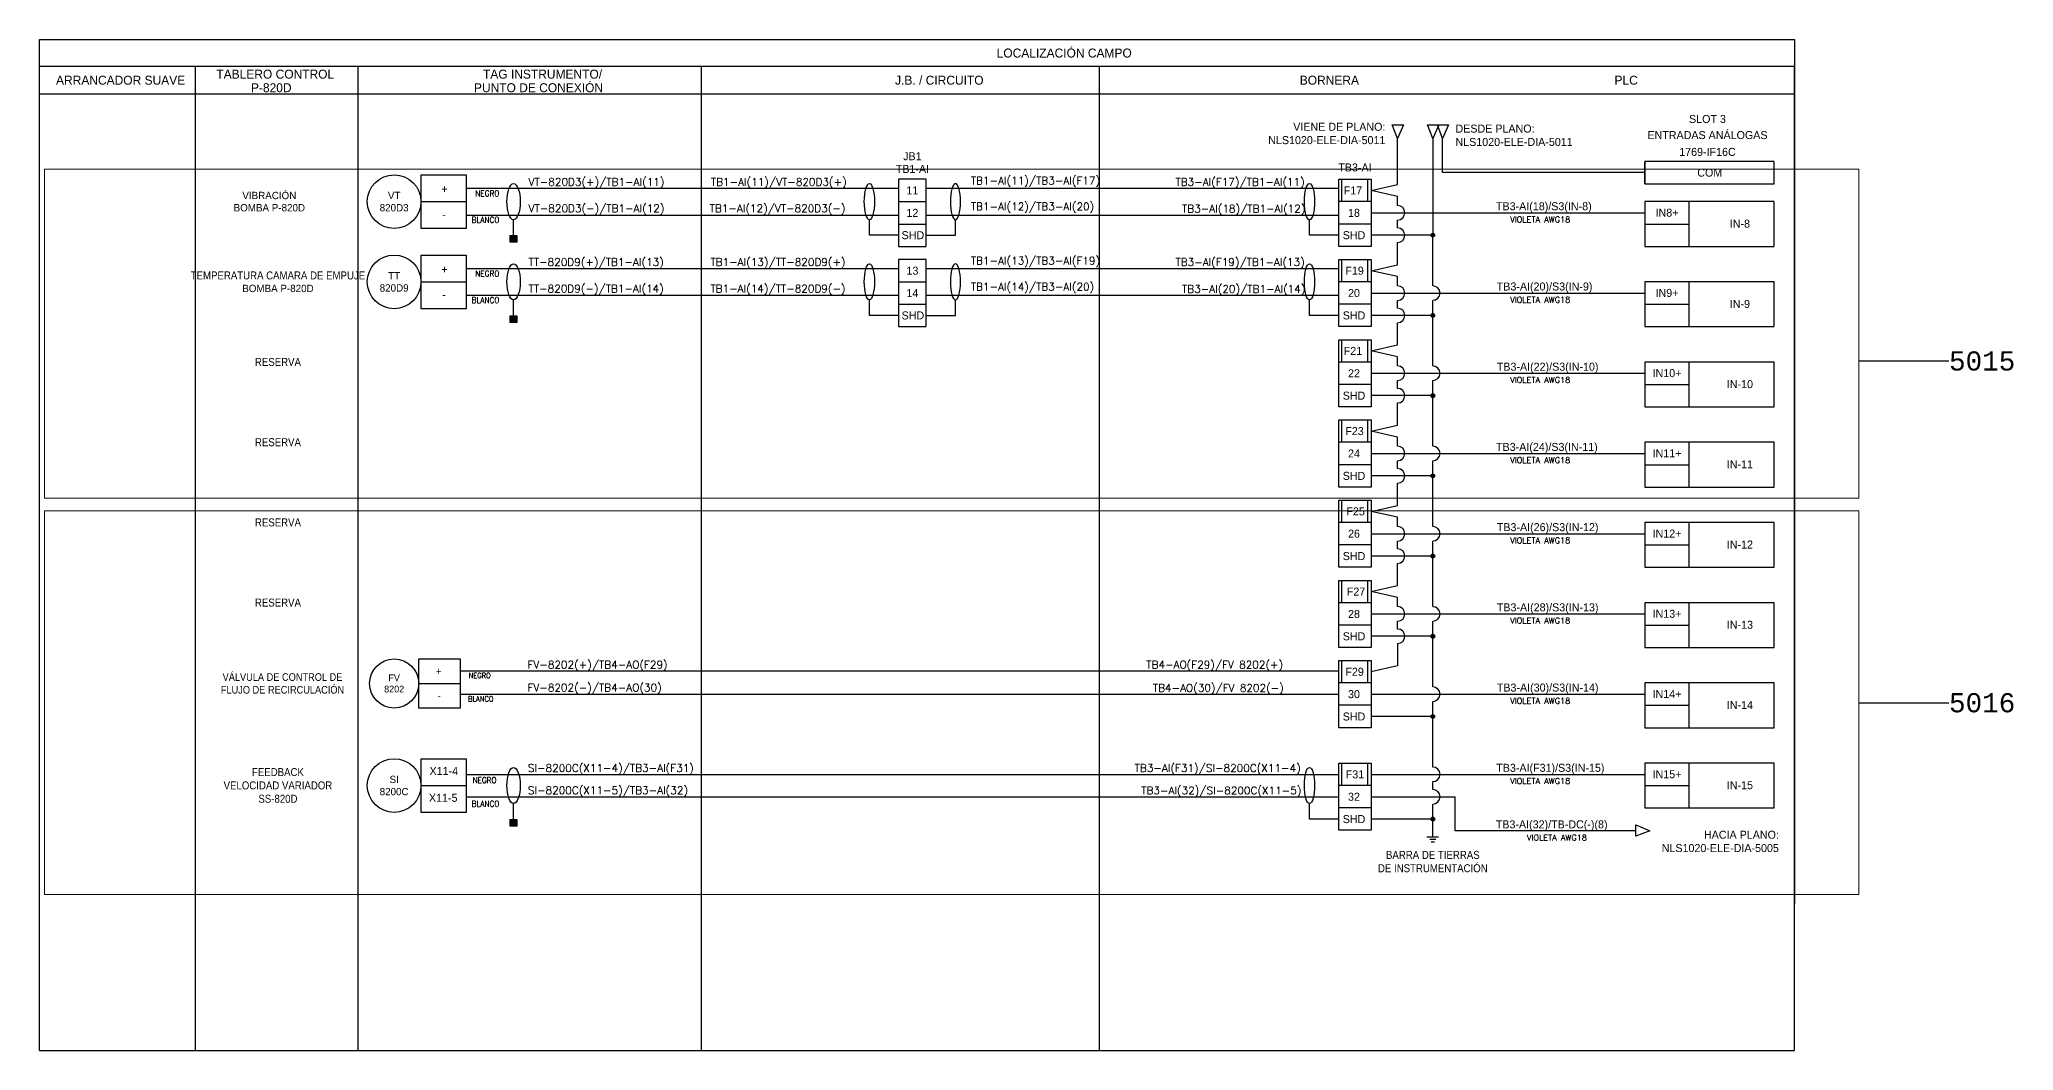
# Model space of a CAD drawing. Extents: x 2982 to 4048, y -323 to 293.
# Drawn here: x 3532 to 4048, y -272 to -8 of the extents above; entities that cross this region are included whole.
import ezdxf
from ezdxf import colors
from ezdxf.entities.mleader import LeaderData, LeaderLine
from ezdxf.enums import TextEntityAlignment as Align
from ezdxf.math import Vec2, Vec3

# ---------------------------------------------------------------- set-up
doc = ezdxf.new("R2010")
doc.units = 0
doc.header["$LTSCALE"] = 0.1
doc.header["$MEASUREMENT"] = 0
doc.layers.get('Defpoints').update_dxf_attribs({"lineweight": 0})
doc.styles.add('F1A', font='amir.shx')
doc.styles.add('ROMANS', font='romans.shx')
doc.styles.get("Standard").update_dxf_attribs({"font": 'monotxt.shx'})

msp = doc.modelspace()

# ---------------------------------------------------------------- hatches: boundary and pattern name
at = {"lineweight": 25, "ltscale": 88}
h = msp.add_hatch(dxfattribs=at)
h.set_pattern_fill('ANSI31', color=256, scale=0.467995)
h.set_pattern_definition([(45, (2718.10123, -904.757176), (-0.0413652925, 0.0413652925), [])])
h.paths.add_polyline_path([(3655.24, -59.22), (3655.24, -60.96), (3656.97, -60.96), (3656.97, -59.22)])
at = {"ltscale": 0.1}
h = msp.add_hatch(color=256, dxfattribs=at)
h.dxf.hatch_style = 1
edge = h.paths.add_edge_path()
edge.add_arc((3896.26, -59.12), 0.509, 0, 360)
at = {"lineweight": 25, "ltscale": 88}
h = msp.add_hatch(dxfattribs=at)
h.set_pattern_fill('ANSI31', color=256, scale=0.467995)
h.set_pattern_definition([(45, (2718.10123, -925.7205), (-0.0413652925, 0.0413652925), [])])
h.paths.add_polyline_path([(3655.24, -80.18), (3655.24, -81.93), (3656.97, -81.93), (3656.97, -80.18)])
at = {"ltscale": 0.1}
h = msp.add_hatch(color=256, dxfattribs=at)
h.dxf.hatch_style = 1
edge = h.paths.add_edge_path()
edge.add_arc((3896.26, -80.09), 0.509, 0, 360)
h = msp.add_hatch(color=256, dxfattribs=at)
h.dxf.hatch_style = 1
edge = h.paths.add_edge_path()
edge.add_arc((3896.26, -101.05), 0.509, 0, 360)
h = msp.add_hatch(color=256, dxfattribs=at)
h.dxf.hatch_style = 1
edge = h.paths.add_edge_path()
edge.add_arc((3896.26, -122.01), 0.509, 0, 360)
h = msp.add_hatch(color=256, dxfattribs=at)
h.dxf.hatch_style = 1
edge = h.paths.add_edge_path()
edge.add_arc((3896.26, -142.98), 0.509, 0, 360)
h = msp.add_hatch(color=256, dxfattribs=at)
h.dxf.hatch_style = 1
edge = h.paths.add_edge_path()
edge.add_arc((3896.26, -163.94), 0.509, 0, 360)
h = msp.add_hatch(color=256, dxfattribs=at)
h.dxf.hatch_style = 1
edge = h.paths.add_edge_path()
edge.add_arc((3896.26, -184.9), 0.509, 0, 360)
h = msp.add_hatch(color=256, dxfattribs=at)
h.dxf.hatch_style = 1
edge = h.paths.add_edge_path()
edge.add_arc((3896.26, -211.71), 0.509, 0, 360)
at = {"lineweight": 25, "ltscale": 88}
h = msp.add_hatch(dxfattribs=at)
h.set_pattern_fill('ANSI31', color=256, scale=0.467995)
h.set_pattern_definition([(45, (2718.10123, -1057.3454), (-0.0413652925, 0.0413652925), [])])
h.paths.add_polyline_path([(3655.24, -211.81), (3655.24, -213.55), (3656.97, -213.55), (3656.97, -211.81)])

# ---------------------------------------------------------------- linework, layer by layer
at = {"lineweight": 25}
for p, q in [((3532.24, -7.97), (3990.77, -7.97)), ((3532.24, -272.19), (3532.24, -7.97)), ((3990.77, -7.97), (3990.77, -233.81)), ((3990.77, -15.07), (3532.24, -15.07)), ((3572.98, -272.19), (3572.98, -15.07)), ((3615.38, -15.07), (3615.38, -272.19)), ((3705.2, -272.19), (3705.2, -15.07)), ((3809.08, -15.07), (3809.08, -272.19)), ((3990.77, -22.17), (3990.77, -15.07)), ((3532.24, -22.17), (3990.77, -22.17)), ((3990.77, -272.19), (3990.77, -22.17)), ((3898.83, -42.73), (3898.83, -33.84)), ((3951.69, -45.69), (3951.69, -39.85)), ((3643.71, -43.34), (3643.71, -57.37)), ((3951.69, -42.73), (3898.83, -42.73)), ((3756.69, -50.36), (3763.9, -50.36)), ((3880.15, -53.28), (3951.69, -53.28)), ((3643.71, -64.31), (3643.71, -78.33)), ((3756.69, -71.32), (3763.9, -71.32)), ((3880.15, -74.24), (3951.69, -74.24)), ((3880.15, -95.21), (3951.69, -95.21)), ((3880.15, -116.17), (3951.69, -116.17)), ((3880.15, -137.13), (3951.69, -137.13)), ((3880.15, -158.1), (3951.69, -158.1)), ((3642.16, -169.83), (3642.16, -182.7)), ((3887.04, -165.84), (3887.04, -171.65)), ((3887.04, -171.65), (3880.15, -173.21)), ((3880.15, -179.06), (3951.69, -179.06)), ((3643.71, -195.93), (3643.71, -209.96)), ((3880.15, -200.02), (3951.69, -200.02)), ((3880.15, -205.87), (3902.08, -205.87)), ((3902.08, -214.76), (3902.08, -205.87)), ((3894.73, -216.34), (3897.78, -216.34)), ((3949.32, -214.76), (3902.08, -214.76)), ((3895.49, -217), (3897.02, -217)), ((3895.8, -217.66), (3896.72, -217.66)), ((3532.24, -272.19), (3990.77, -272.19))]:
    msp.add_line(p, q, dxfattribs=at)
at = {"lineweight": 25, "ltscale": 88}
for p, q in [((3963.22, -62.05), (3963.22, -50.36)), ((3951.69, -56.2), (3963.22, -56.2)), ((3963.22, -83.01), (3963.22, -71.32)), ((3951.69, -77.16), (3963.22, -77.16)), ((3963.22, -103.97), (3963.22, -92.28)), ((3951.69, -98.13), (3963.22, -98.13)), ((3963.22, -124.94), (3963.22, -113.25)), ((3951.69, -119.09), (3963.22, -119.09)), ((3963.22, -145.9), (3963.22, -134.21)), ((3951.69, -140.05), (3963.22, -140.05)), ((3963.22, -166.86), (3963.22, -155.17)), ((3951.69, -161.02), (3963.22, -161.02)), ((3963.22, -187.83), (3963.22, -176.14)), ((3951.69, -181.98), (3963.22, -181.98)), ((3963.22, -208.79), (3963.22, -197.1)), ((3951.69, -202.94), (3963.22, -202.94))]:
    msp.add_line(p, q, dxfattribs=at)
at = {"lineweight": 25, "ltscale": 0.1}
for p, q in [((3642.16, -173.01), (3871.67, -173.01)), ((3642.16, -179.06), (3871.67, -179.06))]:
    msp.add_line(p, q, dxfattribs=at)
at = {"lineweight": 25, "ltscale": 100}
for points in [[(3888.58, -30.24), (3887.04, -33.84), (3885.65, -30.24), (3888.58, -30.24)], [(3897.79, -30.24), (3896.26, -33.84), (3894.87, -30.24), (3897.79, -30.24)], [(3900.36, -30.24), (3898.83, -33.84), (3897.44, -30.24), (3900.36, -30.24)], [(3949.33, -213.23), (3952.94, -214.76), (3949.33, -216.15), (3949.33, -213.23)]]:
    msp.add_lwpolyline(points, dxfattribs=at)
at = {"lineweight": 25}
for points in [[(3880.15, -47.43), (3887.04, -45.87), (3887.04, -33.84)], [(3631.92, -43.34), (3643.71, -43.34)], [(3643.71, -57.37), (3631.92, -57.37), (3631.92, -43.34)], [(3880.15, -44.51), (3880.15, -62.05), (3871.67, -62.05), (3871.67, -44.51)], [(3871.67, -44.51), (3880.15, -44.51)], [(3872.49, -50.36), (3872.49, -44.51)], [(3879.32, -50.36), (3879.32, -44.51)], [(3631.92, -50.36), (3643.71, -50.36)], [(3643.71, -46.85), (3756.52, -46.85)], [(3763.72, -46.85), (3871.67, -46.85)], [(3880.15, -50.36), (3871.67, -50.36)], [(3643.71, -53.86), (3756.52, -53.86)], [(3756.69, -56.2), (3756.69, -62.05), (3763.9, -62.05), (3763.9, -56.2)], [(3763.72, -53.86), (3871.67, -53.86)], [(3880.15, -56.2), (3871.67, -56.2)], [(3631.92, -64.31), (3643.71, -64.31)], [(3643.71, -78.33), (3631.92, -78.33), (3631.92, -64.31)], [(3880.15, -65.47), (3880.15, -83.01), (3871.67, -83.01), (3871.67, -65.47)], [(3871.67, -65.47), (3880.15, -65.47)], [(3872.49, -71.32), (3872.49, -65.47)], [(3879.32, -71.32), (3879.32, -65.47)], [(3631.92, -71.32), (3643.71, -71.32)], [(3643.71, -67.81), (3756.52, -67.81)], [(3763.72, -67.81), (3871.67, -67.81)], [(3880.15, -71.32), (3871.67, -71.32)], [(3643.71, -74.83), (3756.52, -74.83)], [(3756.69, -77.16), (3756.69, -83.01), (3763.9, -83.01), (3763.9, -77.16)], [(3763.72, -74.83), (3871.67, -74.83)], [(3880.15, -77.16), (3871.67, -77.16)], [(3880.15, -86.44), (3880.15, -103.97), (3871.67, -103.97), (3871.67, -86.44)], [(3871.67, -86.44), (3880.15, -86.44)], [(3872.49, -92.28), (3872.49, -86.44)], [(3879.32, -92.28), (3879.32, -86.44)], [(3880.15, -92.28), (3871.67, -92.28)], [(3880.15, -98.13), (3871.67, -98.13)], [(3880.15, -107.4), (3880.15, -124.94), (3871.67, -124.94), (3871.67, -107.4)], [(3871.67, -107.4), (3880.15, -107.4)], [(3872.49, -113.25), (3872.49, -107.4)], [(3879.32, -113.25), (3879.32, -107.4)], [(3880.15, -113.25), (3871.67, -113.25)], [(3880.15, -119.09), (3871.67, -119.09)], [(3880.15, -128.36), (3880.15, -145.9), (3871.67, -145.9), (3871.67, -128.36)], [(3871.67, -128.36), (3880.15, -128.36)], [(3872.49, -134.21), (3872.49, -128.36)], [(3879.32, -134.21), (3879.32, -128.36)], [(3880.15, -134.21), (3871.67, -134.21)], [(3880.15, -140.05), (3871.67, -140.05)], [(3880.15, -149.33), (3880.15, -166.86), (3871.67, -166.86), (3871.67, -149.33)], [(3871.67, -149.33), (3880.15, -149.33)], [(3872.49, -155.17), (3872.49, -149.33)], [(3879.32, -155.17), (3879.32, -149.33)], [(3880.15, -155.17), (3871.67, -155.17)], [(3880.15, -161.02), (3871.67, -161.02)], [(3631.34, -169.83), (3642.16, -169.83)], [(3642.16, -182.7), (3631.34, -182.7), (3631.34, -169.83)], [(3880.15, -170.29), (3880.15, -187.83), (3871.67, -187.83), (3871.67, -170.29)], [(3871.67, -170.29), (3880.15, -170.29)], [(3872.49, -176.14), (3872.49, -170.29)], [(3879.32, -176.14), (3879.32, -170.29)], [(3631.34, -176.27), (3642.16, -176.27)], [(3880.15, -176.14), (3871.67, -176.14)], [(3880.15, -181.98), (3871.67, -181.98)], [(3631.92, -195.93), (3643.71, -195.93)], [(3643.71, -209.96), (3631.92, -209.96), (3631.92, -195.93)], [(3643.71, -200.02), (3871.67, -200.02)], [(3880.15, -197.1), (3880.15, -214.63), (3871.67, -214.63), (3871.67, -197.1)], [(3871.67, -197.1), (3880.15, -197.1)], [(3872.49, -202.94), (3872.49, -197.1)], [(3879.32, -202.94), (3879.32, -197.1)], [(3631.92, -202.94), (3643.71, -202.94)], [(3643.71, -205.87), (3871.67, -205.87)], [(3880.15, -202.94), (3871.67, -202.94)], [(3880.15, -208.79), (3871.67, -208.79)]]:
    msp.add_lwpolyline(points, dxfattribs=at)
at = {"lineweight": 25, "ltscale": 88}
for points in [[(3896.26, -33.84), (3896.26, -33.84), (3896.26, -59.12)], [(3656.1, -59.22), (3656.1, -55.08)], [(3756.69, -59.12), (3749.05, -59.12), (3749.05, -55.08)], [(3763.9, -59.12), (3771.54, -59.12), (3771.54, -55.08)], [(3871.67, -59.12), (3864.04, -59.12), (3864.04, -55.08)], [(3896.26, -72.34), (3896.26, -59.12), (3880.15, -59.12)], [(3656.1, -80.18), (3656.1, -76.04)], [(3756.69, -80.09), (3749.05, -80.09), (3749.05, -76.04)], [(3763.9, -80.09), (3771.54, -80.09), (3771.54, -76.04)], [(3871.67, -80.09), (3864.04, -80.09), (3864.04, -76.04)], [(3896.26, -80.09), (3896.26, -76.15)], [(3896.26, -80.09), (3896.26, -80.09), (3880.15, -80.09)], [(3896.26, -93.3), (3896.26, -80.09), (3880.15, -80.09)], [(3896.26, -101.05), (3896.26, -97.11)], [(3896.26, -101.05), (3896.26, -101.05), (3880.15, -101.05)], [(3896.26, -114.26), (3896.26, -101.05), (3880.15, -101.05)], [(3896.26, -122.01), (3896.26, -118.07)], [(3896.26, -122.01), (3896.26, -122.01), (3880.15, -122.01)], [(3896.26, -135.23), (3896.26, -122.01), (3880.15, -122.01)], [(3896.26, -142.98), (3896.26, -139.04)], [(3896.26, -142.98), (3896.26, -142.98), (3880.15, -142.98)], [(3896.26, -156.19), (3896.26, -142.98), (3880.15, -142.98)], [(3896.26, -163.94), (3896.26, -163.94), (3880.15, -163.94)], [(3896.26, -177.15), (3896.26, -163.94), (3880.15, -163.94)], [(3896.26, -163.94), (3896.26, -160)], [(3896.26, -184.9), (3896.26, -184.9), (3880.15, -184.9)], [(3896.26, -184.9), (3896.26, -180.96)], [(3656.1, -211.81), (3656.1, -207.67)], [(3871.67, -211.71), (3864.04, -211.71), (3864.04, -207.67)], [(3896.26, -211.71), (3896.26, -211.71), (3880.15, -211.71)]]:
    msp.add_lwpolyline(points, dxfattribs=at)
at = {"lineweight": 25}
for points in [[(3985.47, -39.85), (3951.69, -39.85), (3951.69, -45.69), (3985.47, -45.69)], [(3763.9, -44.51), (3756.69, -44.51), (3756.69, -56.2), (3763.9, -56.2)], [(3985.47, -50.36), (3951.69, -50.36), (3951.69, -62.05), (3985.47, -62.05)], [(3763.9, -65.47), (3756.69, -65.47), (3756.69, -77.16), (3763.9, -77.16)], [(3985.47, -71.32), (3951.69, -71.32), (3951.69, -83.01), (3985.47, -83.01)], [(3985.47, -92.28), (3951.69, -92.28), (3951.69, -103.97), (3985.47, -103.97)], [(3985.47, -113.25), (3951.69, -113.25), (3951.69, -124.94), (3985.47, -124.94)], [(3985.47, -134.21), (3951.69, -134.21), (3951.69, -145.9), (3985.47, -145.9)], [(3985.47, -155.17), (3951.69, -155.17), (3951.69, -166.86), (3985.47, -166.86)], [(3985.47, -176.14), (3951.69, -176.14), (3951.69, -187.83), (3985.47, -187.83)], [(3985.47, -197.1), (3951.69, -197.1), (3951.69, -208.79), (3985.47, -208.79)]]:
    msp.add_lwpolyline(points, close=True, dxfattribs=at)
for points in [[(3887.04, -81.99, 1), (3887.04, -78.18), (3887.04, -76.15, 1), (3887.04, -72.34), (3887.04, -69.96), (3880.15, -68.4), (3887.04, -66.84), (3887.04, -61.03, 1), (3887.04, -57.22), (3887.04, -55.18, 1), (3887.04, -51.37), (3887.04, -48.99), (3880.15, -47.43)], [(3887.04, -102.95, 1), (3887.04, -99.15), (3887.04, -97.11, 1), (3887.04, -93.3), (3887.04, -90.92), (3880.15, -89.36), (3887.04, -87.8), (3887.04, -81.99)], [(3887.04, -123.92, 1), (3887.04, -120.11), (3887.04, -118.07, 1), (3887.04, -114.26), (3887.04, -111.88), (3880.15, -110.32), (3887.04, -108.76), (3887.04, -102.95)], [(3887.04, -144.88, 1), (3887.04, -141.07), (3887.04, -139.04, 1), (3887.04, -135.23), (3887.04, -132.85), (3880.15, -131.29), (3887.04, -129.73), (3887.04, -123.92)], [(3887.04, -165.84, 1), (3887.04, -162.04), (3887.04, -160, 1), (3887.04, -156.19), (3887.04, -153.81), (3880.15, -152.25), (3887.04, -150.69), (3887.04, -144.88)]]:
    msp.add_lwpolyline(points, format="xyb", dxfattribs=at)
at = {"lineweight": 25, "ltscale": 88}
for points in [[(3655.24, -59.22), (3656.97, -59.22), (3656.97, -60.96), (3655.24, -60.96)], [(3655.24, -80.18), (3656.97, -80.18), (3656.97, -81.93), (3655.24, -81.93)], [(3655.24, -211.81), (3656.97, -211.81), (3656.97, -213.55), (3655.24, -213.55)]]:
    msp.add_lwpolyline(points, close=True, dxfattribs=at)
msp.add_lwpolyline([(3896.26, -216.34), (3896.26, -207.77, 1), (3896.26, -203.96), (3896.26, -201.93, 1), (3896.26, -198.12), (3896.26, -184.9), (3880.15, -184.9)], format="xyb", dxfattribs=at)
at = {"lineweight": 25}
for centre, radius in [((3624.9, -50.36), 7.01), ((3624.9, -71.32), 7.01), ((3624.9, -176.27), 6.43), ((3624.9, -202.94), 7.01)]:
    msp.add_circle(centre, radius, dxfattribs=at)
at = {"ltscale": 0.1}
for centre in [(3896.26, -59.12), (3896.26, -80.09), (3896.26, -101.05), (3896.26, -122.01), (3896.26, -142.98), (3896.26, -163.94), (3896.26, -184.9), (3896.26, -211.71)]:
    msp.add_circle(centre, 0.509, dxfattribs=at)
at = {"lineweight": 25}
for centre in [(3896.26, -74.24), (3896.26, -95.21), (3896.26, -116.17), (3896.26, -137.13), (3896.26, -158.1), (3896.26, -179.06)]:
    msp.add_arc(centre, 1.9, 270, 90, dxfattribs=at)
at = {"lineweight": 25, "ltscale": 50}
for centre, ratio in [((3656.1, -50.36), 0.369403), ((3749.05, -50.36), 0.281569), ((3864.04, -50.36), 0.281569), ((3656.1, -71.32), 0.369403), ((3749.05, -71.32), 0.281569), ((3864.04, -71.32), 0.281569), ((3656.1, -202.94), 0.369403), ((3864.04, -202.94), 0.281569)]:
    msp.add_ellipse(centre, major_axis=(0, -4.72), ratio=ratio, dxfattribs=at)
at = {"lineweight": 25, "ltscale": 50, "extrusion": (0, 0, -1)}
for centre in [(3771.54, -50.36), (3771.54, -71.32)]:
    msp.add_ellipse(centre, major_axis=(0, -4.72), ratio=0.281569, dxfattribs=at)
at = {"layer": 'Defpoints', "color": 6, "ltscale": 0.1}
msp.add_lwpolyline([(3533.52, -41.83), (4007.57, -41.83), (4007.57, -127.82), (3533.52, -127.82)], close=True, dxfattribs=at)
at = {"layer": 'Defpoints', "color": 1, "ltscale": 0.1}
msp.add_lwpolyline([(3533.52, -131.14), (4007.57, -131.14), (4007.57, -231.46), (3533.52, -231.46)], close=True, dxfattribs=at)

# ---------------------------------------------------------------- texts
at = {"lineweight": 25, "style": 'F1A'}
for s, height, p in [('LOCALIZACIÓN CAMPO', 2.34, (3799.96, -11.52)), ('ARRANCADOR SUAVE', 2.34, (3553.44, -18.62)), ('TABLERO CONTROL', 2.34, (3593.84, -17.03)), ('P-820D', 2.34, (3592.8, -20.58)), ('PUNTO DE CONEXIÓN', 2.34, (3662.62, -20.58)), ('TAG INSTRUMENTO/', 2.34, (3663.67, -17.03)), ('J.B. / CIRCUITO', 2.34, (3767.33, -18.62)), ('BORNERA', 2.34, (3869.24, -18.62)), ('PLC', 2.34, (3946.77, -18.62)), ('SLOT 3', 2.091, (3968.01, -28.75)), ('ENTRADAS ANÁLOGAS', 2.0907, (3968.01, -32.96)), ('TB1-AI', 2.091, (3760.3, -41.81)), ('JB1', 2.091, (3760.3, -38.48)), ('TB3-AI', 2.091, (3875.91, -41.41)), ('1769-IF16C', 2.091, (3968.01, -37.35)), ('11', 2.091, (3760.3, -47.43)), ('F17', 2.091, (3875.39, -47.43)), ('COM', 2.091, (3968.61, -42.77)), ('TB3-AI(18)/S3(IN-8)', 2.0907, (3925.26, -51.56)), ('12', 2.091, (3760.3, -53.28)), ('18', 2.091, (3875.66, -53.28)), ('IN8+', 2.091, (3957.44, -53.24)), ('IN-8', 2.091, (3976.49, -56.11)), ('SHD', 2.091, (3760.42, -59.12)), ('SHD', 2.091, (3875.68, -59.12)), ('13', 2.091, (3760.3, -68.4)), ('F19', 2.091, (3875.81, -68.4)), ('TB3-AI(20)/S3(IN-9)', 2.0907, (3925.46, -72.53)), ('14', 2.091, (3760.3, -74.24)), ('20', 2.091, (3875.66, -74.24)), ('IN9+', 2.091, (3957.44, -74.2)), ('IN-9', 2.091, (3976.49, -77.07)), ('SHD', 2.091, (3760.42, -80.09)), ('SHD', 2.091, (3875.68, -80.09)), ('F21', 2.091, (3875.39, -89.36)), ('TB3-AI(22)/S3(IN-10)', 2.0907, (3926.26, -93.49)), ('22', 2.091, (3875.66, -95.21)), ('IN10+', 2.091, (3957.44, -95.17)), ('IN-10', 2.091, (3976.49, -98.04)), ('SHD', 2.091, (3875.68, -101.05)), ('F23', 2.091, (3875.8, -110.32)), ('TB3-AI(24)/S3(IN-11)', 2.0907, (3926.06, -114.45)), ('24', 2.091, (3875.66, -116.17)), ('IN11+', 2.091, (3957.44, -116.13)), ('IN-11', 2.091, (3976.49, -119)), ('SHD', 2.091, (3875.68, -122.01)), ('F25', 2.091, (3876.08, -131.29)), ('26', 2.091, (3875.66, -137.13)), ('TB3-AI(26)/S3(IN-12)', 2.0907, (3926.26, -135.42)), ('IN12+', 2.091, (3957.44, -137.09)), ('IN-12', 2.091, (3976.49, -139.96)), ('SHD', 2.091, (3875.68, -142.98)), ('F27', 2.091, (3876.2, -152.25)), ('28', 2.091, (3875.66, -158.1)), ('TB3-AI(28)/S3(IN-13)', 2.0907, (3926.26, -156.38)), ('IN13+', 2.091, (3957.44, -158.06)), ('IN-13', 2.091, (3976.49, -160.93)), ('SHD', 2.091, (3875.68, -163.94)), ('+', 2, (3636.53, -173.05)), ('F29', 2.091, (3875.83, -173.21)), ('-', 2, (3636.67, -179.48)), ('30', 2.091, (3875.66, -179.06)), ('TB3-AI(30)/S3(IN-14)', 2.0907, (3926.26, -177.34)), ('IN14+', 2.091, (3957.44, -179.02)), ('SHD', 2.091, (3875.68, -184.9)), ('IN-14', 2.091, (3976.49, -181.89)), ('X11-4', 2.091, (3637.87, -199.14)), ('F31', 2.091, (3875.91, -200.02)), ('TB3-AI(F31)/S3(IN-15)', 2.0907, (3926.96, -198.31)), ('IN15+', 2.091, (3957.44, -199.98)), ('X11-5', 2.091, (3637.71, -206.15)), ('32', 2.091, (3875.66, -205.87)), ('IN-15', 2.091, (3976.49, -202.85)), ('SHD', 2.091, (3875.68, -211.71)), ('TB3-AI(32)/TB-DC(-)(8)', 2.0907, (3927.31, -213.09))]:
    msp.add_text(s, height=height, dxfattribs=at).set_placement(p, align=Align.MIDDLE_CENTER)
for s, p in [('+', (3638.05, -47.15)), ('-', (3637.89, -54.16)), ('+', (3638.05, -68.11)), ('-', (3637.89, -75.13))]:
    msp.add_text(s, height=2.09, rotation=180, dxfattribs=at).set_placement(p, align=Align.MIDDLE_CENTER)
at = {"lineweight": 25, "style": 'ROMANS'}
for s, height, p in [('VT-820D3(+)/TB1-AI(11)', 2, (3660.03, -46.19)), ('TB1-AI(11)/VT-820D3(+)', 2, (3707.64, -46.19)), ('TB1-AI(11)/TB3-AI(F17)', 2, (3775.56, -45.84)), ('TB3-AI(F17)/TB1-AI(11)', 2, (3829.03, -46.2)), ('VT-820D3(-)/TB1-AI(12)', 2, (3660.03, -53.12)), ('TB1-AI(12)/VT-820D3(-)', 2, (3707.32, -53.12)), ('TB1-AI(12)/TB3-AI(20)', 2, (3775.56, -52.62)), ('TB3-AI(18)/TB1-AI(12)', 2, (3830.74, -53.19)), ('VIOLETA AWG18', 1.5444, (3916.46, -55.8)), ('TT-820D9(+)/TB1-AI(13)', 2, (3660.03, -67.15)), ('TB1-AI(13)/TT-820D9(+)', 2, (3707.53, -67.15)), ('TB1-AI(13)/TB3-AI(F19)', 2, (3775.56, -66.8)), ('TB3-AI(F19)/TB1-AI(13)', 2, (3829.03, -67.16)), ('TT-820D9(-)/TB1-AI(14)', 2, (3660.03, -74.08)), ('TB1-AI(14)/TT-820D9(-)', 2, (3707.53, -74.08)), ('TB1-AI(14)/TB3-AI(20)', 2, (3775.56, -73.59)), ('TB3-AI(20)/TB1-AI(14)', 2, (3830.74, -74.16)), ('VIOLETA AWG18', 1.5444, (3916.46, -76.76)), ('VIOLETA AWG18', 1.5444, (3916.46, -97.73)), ('VIOLETA AWG18', 1.5444, (3916.46, -118.69)), ('VIOLETA AWG18', 1.5444, (3916.46, -139.65)), ('VIOLETA AWG18', 1.5444, (3916.46, -160.62)), ('FV-8202(+)/TB4-AO(F29)', 2, (3659.74, -172.35)), ('TB4-AO(F29)/FV 8202(+)', 2, (3821.41, -172.35)), ('FV-8202(-)/TB4-AO(30)', 2, (3659.74, -178.34)), ('TB4-AO(30)/FV 8202(-)', 2, (3823.12, -178.42)), ('VIOLETA AWG18', 1.5444, (3916.46, -181.58)), ('SI-8200C(X11-4)/TB3-AI(F31)', 2, (3659.84, -199.37)), ('TB3-AI(F31)/SI-8200C(X11-4)', 2, (3818.36, -199.39)), ('VIOLETA AWG18', 1.5444, (3916.46, -202.54)), ('SI-8200C(X11-5)/TB3-AI(32)', 2, (3659.84, -205.19)), ('TB3-AI(32)/SI-8200C(X11-5)', 2, (3820.08, -205.24)), ('VIOLETA AWG18', 1.5444, (3920.82, -217.33))]:
    msp.add_text(s, height=height, dxfattribs=at).set_placement(p)
at = {"lineweight": 25, "style": 'ROMANS', "width": 0.9}
for s, height, p in [('NEGRO', 1.544, (3652.38, -48.98)), ('BLANCO', 1.544, (3652.38, -55.89)), ('NEGRO', 1.544, (3652.38, -69.94)), ('BLANCO', 1.544, (3652.38, -76.86)), ('NEGRO', 1.417, (3650.11, -174.9)), ('BLANCO', 1.417, (3650.84, -181.01)), ('NEGRO', 1.544, (3651.64, -202.31)), ('BLANCO', 1.544, (3652.38, -208.48))]:
    msp.add_text(s, height=height, dxfattribs=at).set_placement(p, align=Align.RIGHT)
at = {"lineweight": 25, "char_height": 2.0907, "width": 36.4521, "attachment_point": 1, "style": 'F1A'}
for s, insert in [('\\pxqr;VIENE DE PLANO: NLS1020-ELE-DIA-5011', (3847.42, -29.75)), ('\\pxql;DESDE PLANO: NLS1020-ELE-DIA-5011 ', (3902.18, -30.22)), ('\\pxqr;HACIA PLANO: NLS1020-ELE-DIA-5005', (3950.22, -214.75))]:
    msp.add_mtext(s, dxfattribs=dict(at, insert=insert))
at = {"lineweight": 25, "ltscale": 0.1, "attachment_point": 5, "style": 'F1A'}
for s, insert, char_height, width in [('{\\fAller|b0|i0|c0|p0;\\H0.91667x;VIBRACIÓN\\PBOMBA P-820D}', (3592.29, -50.36), 2.0907, 41.4365), ('{\\fAller|b0|i0|c0|p0;\\H0.91667x;VT\\P820D3}', (3624.9, -50.36), 2.0907, 16.8562), ('{\\W0.9;TEMPERATURA CAMARA DE EMPUJE\\P\\fAller|b0|i0|c0|p0;\\H0.91667x;\\W1;BOMBA P-820D}', (3594.54, -71.3), 2.0907, 43.3753), ('{\\fAller|b0|i0|c0|p0;\\H0.91667x;TT\\P820D9}', (3624.9, -71.32), 2.0907, 16.8562), ('{\\W0.9;RESERVA}', (3594.54, -92.26), 2.0907, 43.3753), ('{\\W0.9;RESERVA}', (3594.54, -113.23), 2.0907, 43.3753), ('{\\W0.9;RESERVA}', (3594.54, -134.19), 2.0907, 43.3753), ('{\\W0.9;RESERVA}', (3594.54, -155.15), 2.0907, 43.3753), ('{\\W0.9;VÁLVULA DE CONTROL DE FLUJO DE RECIRCULACIÓN}', (3595.73, -176.27), 2, 34.9616), ('{\\fAller|b0|i0|c0|p0;\\H0.91667x;FV\\P8202}', (3624.9, -176.27), 1.9179, 15.4626), ('{\\W0.9;FEEDBACK\\PVELOCIDAD VARIADOR\\PSS-820D}', (3594.54, -202.92), 2.0907, 43.3753), ('{\\fAller|b0|i0|c0|p0;\\H0.91667x;SI\\P8200C}', (3624.9, -202.94), 2.0907, 16.8562), ('{\\W0.9;BARRA DE TIERRAS\\PDE INSTRUMENTACIÓN}', (3896.26, -222.83), 2.0907, 43.3753)]:
    msp.add_mtext(s, dxfattribs=dict(at, insert=insert, char_height=char_height, width=width))

# ---------------------------------------------------------------- leaders
at = {"layer": 'Defpoints', "color": 6, "ltscale": 0.1}
ml = msp.add_multileader_mtext('Standard', dxfattribs=at)
ml.set_content('5015', color=6)
ml.set_leader_properties()
ml.build(insert=Vec2(0, 0))
ml.multileader.update_dxf_attribs({"text_right_attachment_type": 6, "dogleg_length": 0.36, "arrow_head_size": 0.18})
ctx = ml.context
ctx.base_point, ctx.char_height, ctx.arrow_head_size, ctx.landing_gap_size, ctx.plane_origin = Vec3(4031.03, -91.99), 5, 0.18, 0.09, Vec3(4007.57, -91.99)
ctx.right_attachment = 6
notes = []
notes.append((ctx, [(0, (1, 1, 0), (4030.67, -91.99), (1, 0), 0.36, [(0, [(4007.57, -91.99)], 0, [])])]))
ctx.mtext.insert, ctx.mtext.flow_direction = Vec3(4031.12, -89.49), 5
at = {"layer": 'Defpoints', "color": 1, "ltscale": 0.1}
ml = msp.add_multileader_mtext('Standard', dxfattribs=at)
ml.set_content('5016', color=1)
ml.set_leader_properties()
ml.build(insert=Vec2(0, 0))
ml.multileader.update_dxf_attribs({"text_right_attachment_type": 6, "dogleg_length": 0.36, "arrow_head_size": 0.18})
ctx = ml.context
ctx.base_point, ctx.char_height, ctx.arrow_head_size, ctx.landing_gap_size, ctx.plane_origin = Vec3(4031.03, -181.3), 5, 0.18, 0.09, Vec3(4007.57, -181.3)
ctx.right_attachment = 6
notes.append((ctx, [(0, (1, 1, 0), (4030.67, -181.3), (1, 0), 0.36, [(0, [(4007.57, -181.3)], 0, [])])]))
ctx.mtext.insert, ctx.mtext.flow_direction = Vec3(4031.12, -178.8), 5
for ctx, leaders in notes:
    for number, flags, end, landing, length, lines in leaders:
        leader = LeaderData()
        leader.index, (leader.has_last_leader_line, leader.has_dogleg_vector, leader.attachment_direction) = number, flags
        leader.last_leader_point, leader.dogleg_vector, leader.dogleg_length = Vec3(end), Vec3(landing), length
        for number, points, colour, breaks in lines:
            line = LeaderLine()
            line.index, line.vertices, line.color, line.breaks = number, Vec3.list(points), colors.encode_raw_color(colour), breaks
            leader.lines.append(line)
        ctx.leaders.append(leader)

doc.saveas('drawing.dxf')
